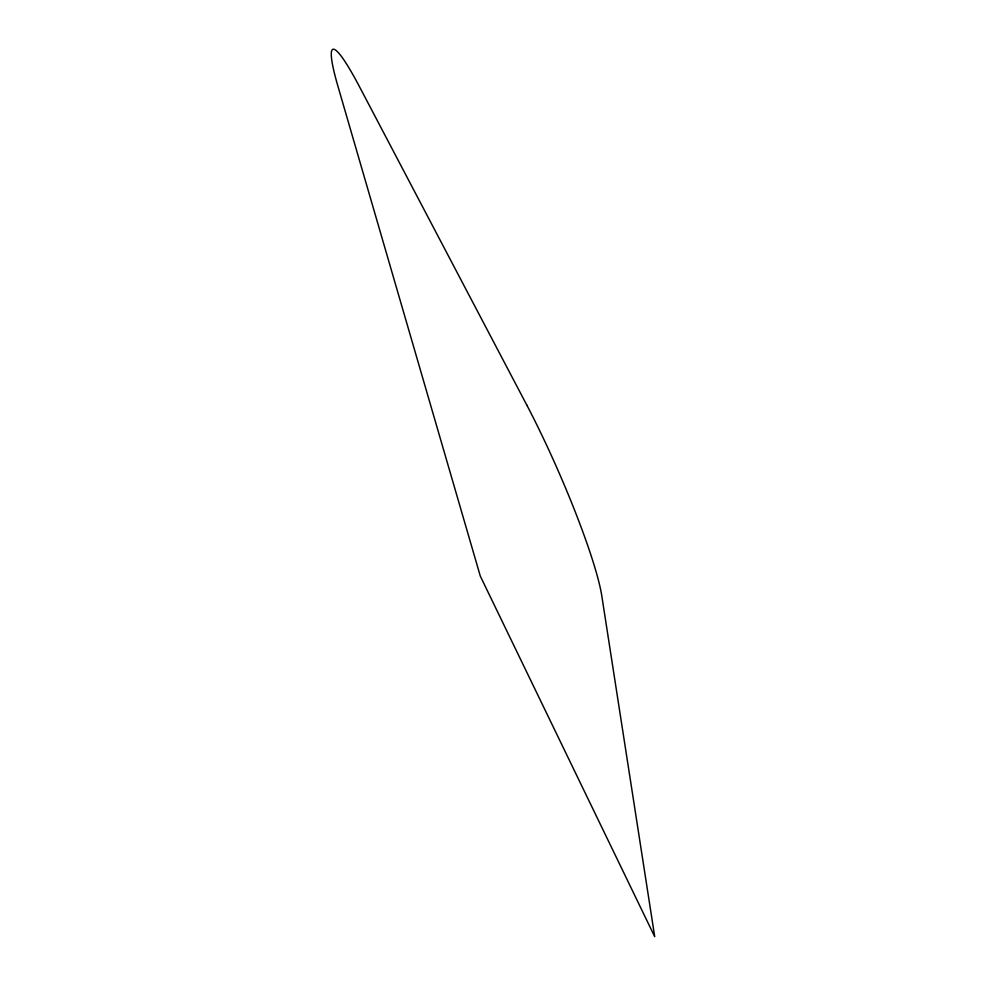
<?xml version="1.0" encoding="UTF-8"?>
<svg xmlns="http://www.w3.org/2000/svg" width="986" height="986" viewBox="0 0 986 986"><rect width="100%" height="100%" fill="white"/><g stroke="black" fill="none" stroke-linecap="round" stroke-linejoin="round"><path stroke-width="1.48" d="M526.721 404.938L359.828 87.36A133.381 13.792 67.5 0 0 337.89 86.102L480.293 576.095L654.716 936.7L601.756 595.643A144.116 17.329 66.4 0 0 526.721 404.938"/></g></svg>
